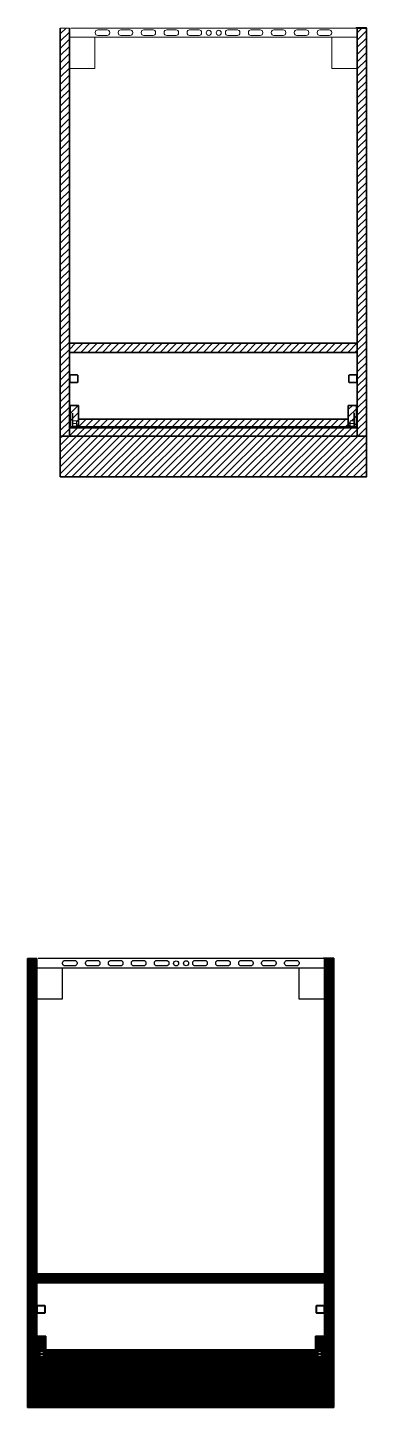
# Model space of a CAD drawing. Header units: inches. Extents: x -604 to 886, y -153 to 560.
# Drawn here: x 539.2 to 605.6, y -149.4 to 121.2 of the extents above; entities that cross this region are included whole.
import ezdxf

# ---------------------------------------------------------------- set-up
doc = ezdxf.new("R2010")
doc.units = ezdxf.units.IN
doc.header["$MEASUREMENT"] = 0
for name, color, linetype, lineweight in [('A-ELEV-MBE', 7, 'Continuous', 18), ('A-SECT-MCUT', 255, 'Continuous', 35), ('A-SECT-MCUT1', 7, 'Continuous', 35)]:
    doc.layers.add(name, color=color, linetype=linetype, lineweight=lineweight)
doc.layers.add('SEZIONE', color=252, linetype='Continuous')
pattern_1 = [(45, (14.46855, 0), (-0.5303301, 0.5303301), [])]
pattern_2 = [(45, (-146.26112, -3.2185), (-0.176776695, 0.176776695), [])]

msp = doc.modelspace()

# ---------------------------------------------------------------- hatches: boundary and pattern name
at = {"layer": 'SEZIONE'}
h = msp.add_hatch(dxfattribs=at)
h.set_pattern_fill('ANSI31', color=256, scale=8)
h.paths.add_polyline_path([(547.39, 121.06), (545.59, 121.06), (545.59, 41.06), (547.39, 41.06)])
h = msp.add_hatch(dxfattribs=at)
h.set_pattern_fill('ANSI31', color=256, scale=8)
h.paths.add_polyline_path([(605.59, 121.06), (603.79, 121.06), (603.79, 41.06), (605.59, 41.06)])
h = msp.add_hatch(dxfattribs=at)
h.set_pattern_fill('ANSI31', color=256, scale=8)
h.paths.add_polyline_path([(603.79, 59.26), (547.39, 59.26), (547.39, 57.46), (603.79, 57.46)])
at = {"layer": 'SEZIONE', "linetype": 'Continuous'}
h = msp.add_hatch(dxfattribs=at)
h.set_pattern_fill('ANSI31', color=256, scale=2)
h.set_pattern_definition(pattern_2)
h.paths.add_polyline_path([(547.44, 52.69), (547.39, 52.69), (547.39, 51.9), (547.44, 51.9)])
h = msp.add_hatch(dxfattribs=at)
h.set_pattern_fill('ANSI31', color=256, scale=6)
h.set_pattern_definition(pattern_1)
h.paths.add_polyline_path([(549.02, 52.95, 0.414214), (548.92, 53.05), (547.54, 53.05, 0.414214), (547.44, 52.95), (547.44, 51.65, 0.414214), (547.54, 51.55), (548.92, 51.55, 0.414214), (549.02, 51.65)])
h.paths.add_polyline_path([(547.49, 52.95, -0.414214), (547.54, 53), (548.92, 53, -0.414214), (548.97, 52.95), (548.97, 51.65, -0.414214), (548.92, 51.6), (547.54, 51.6, -0.414214), (547.49, 51.65)], flags=16)
h = msp.add_hatch(dxfattribs=at)
h.set_pattern_fill('ANSI31', color=256, scale=6)
h.set_pattern_definition(pattern_1)
h.paths.add_polyline_path([(603.75, 52.95, 0.414214), (603.65, 53.05), (602.26, 53.05, 0.414214), (602.16, 52.95), (602.16, 51.65, 0.414214), (602.26, 51.55), (603.65, 51.55, 0.414214), (603.75, 51.65)])
h.paths.add_polyline_path([(602.21, 52.95, -0.414214), (602.26, 53), (603.65, 53, -0.414214), (603.7, 52.95), (603.7, 51.65, -0.414214), (603.65, 51.6), (602.26, 51.6, -0.414214), (602.21, 51.65)], flags=16)
h = msp.add_hatch(dxfattribs=at)
h.set_pattern_fill('ANSI31', color=256, scale=2)
h.set_pattern_definition(pattern_2)
h.paths.add_polyline_path([(603.79, 52.69), (603.75, 52.69), (603.75, 51.9), (603.79, 51.9)])
at = {"layer": 'SEZIONE'}
h = msp.add_hatch(dxfattribs=at)
h.set_pattern_fill('ANSI31', color=256, scale=8)
h.paths.add_polyline_path([(549.15, 47.06), (547.55, 47.06), (547.55, 42.86), (547.96, 42.86), (547.97, 43.96, -0.414214), (548.07, 44.06), (548.67, 44.06, -0.414214), (548.77, 43.96), (548.77, 43.62, -0.414214), (548.67, 43.52, -0.414214), (548.77, 43.42), (549.15, 43.42), (549.15, 44.36)])
h = msp.add_hatch(dxfattribs=at)
h.set_pattern_fill('ANSI31', color=256, scale=8)
h.paths.add_polyline_path([(603.64, 47.06), (602.04, 47.06), (602.04, 42.86), (602.08, 42.86), (602.08, 43.08), (602.14, 43.08), (602.14, 43.23), (602.09, 43.23), (602.09, 43.42), (602.42, 43.42, -0.414214), (602.52, 43.52, -0.414214), (602.42, 43.62), (602.42, 43.96, -0.414214), (602.52, 44.06), (603.12, 44.06, -0.414214), (603.22, 43.96), (603.22, 42.86), (603.32, 42.86), (603.64, 42.86)])
h = msp.add_hatch(dxfattribs=at)
h.set_pattern_fill('ANSI31', color=256, scale=8)
h.paths.add_polyline_path([(602.04, 44.36), (549.15, 44.36), (549.15, 42.86), (602.04, 42.86)])
h = msp.add_hatch(dxfattribs=at)
h.set_pattern_fill('ANSI31', color=256, scale=8)
h.paths.add_polyline_path([(605.59, 41.06), (545.59, 41.06), (545.59, 33.06), (605.59, 33.06)])
h = msp.add_hatch(dxfattribs=at)
h.set_pattern_fill('ANSI31', color=256, scale=8)
h.paths.add_polyline_path([(603.79, 42.71), (547.39, 42.71), (547.39, 41.06), (603.79, 41.06)])
h = msp.add_hatch(dxfattribs=at)
h.set_pattern_fill('ANSI31', color=256)
h.paths.add_polyline_path([(540.99, -61.39), (539.19, -61.39), (539.19, -141.39), (540.99, -141.39)])
h = msp.add_hatch(dxfattribs=at)
h.set_pattern_fill('ANSI31', color=256)
h.paths.add_polyline_path([(599.19, -61.39), (597.39, -61.39), (597.39, -141.39), (599.19, -141.39)])
h = msp.add_hatch(dxfattribs=at)
h.set_pattern_fill('ANSI31', color=256)
h.paths.add_polyline_path([(597.39, -123.19), (540.99, -123.19), (540.99, -124.99), (597.39, -124.99)])
h = msp.add_hatch(dxfattribs=at)
h.set_pattern_fill('ANSI31', color=256)
h.paths.add_polyline_path([(542.75, -135.39), (541.15, -135.39), (541.15, -139.59), (541.46, -139.59, -0.414214), (541.36, -139.49), (541.36, -136.93, -0.414214), (541.46, -136.83, -0.414214), (541.56, -136.93), (541.56, -138.49, -0.414214), (541.66, -138.39), (542.26, -138.39, -0.414214), (542.36, -138.49), (542.36, -138.83, -0.414214), (542.26, -138.93, -0.414214), (542.36, -139.03), (542.7, -139.03), (542.7, -139.22), (542.65, -139.22), (542.65, -139.37), (542.7, -139.37), (542.7, -139.59), (542.75, -139.59), (542.75, -138.09)])
h = msp.add_hatch(dxfattribs=at)
h.set_pattern_fill('ANSI31', color=256)
h.paths.add_polyline_path([(597.24, -135.39), (595.64, -135.39), (595.64, -139.59), (595.68, -139.59), (595.68, -139.37), (595.74, -139.37), (595.74, -139.22), (595.69, -139.22), (595.69, -139.03), (596.02, -139.03, -0.414214), (596.12, -138.93, -0.414214), (596.02, -138.83), (596.02, -138.49, -0.414214), (596.12, -138.39), (596.72, -138.39, -0.414214), (596.82, -138.49), (596.82, -136.93, -0.414214), (596.92, -136.83, -0.414214), (597.02, -136.93), (597.02, -139.49, -0.414214), (596.92, -139.59), (597.24, -139.59)])
h = msp.add_hatch(dxfattribs=at)
h.set_pattern_fill('ANSI31', color=256)
h.paths.add_polyline_path([(597.39, -139.74), (540.99, -139.74), (540.99, -141.39), (597.39, -141.39)])
h = msp.add_hatch(dxfattribs=at)
h.set_pattern_fill('ANSI31', color=256)
h.paths.add_polyline_path([(595.64, -138.09), (542.75, -138.09), (542.75, -139.59), (595.64, -139.59)])
h = msp.add_hatch(dxfattribs=at)
h.set_pattern_fill('ANSI31', color=256)
h.paths.add_polyline_path([(599.19, -141.39), (539.19, -141.39), (539.19, -149.39), (599.19, -149.39)])

# ---------------------------------------------------------------- linework, layer by layer
at = {"color": 252}
msp.add_line((541.05, -63.19), (597.39, -63.19), dxfattribs=at)
msp.add_lwpolyline([(597.19, -61.39), (541.25, -61.39)], dxfattribs=at)
for points in [[(546.54, -61.73), (548.38, -61.73, -0.414214), (548.88, -62.23), (548.88, -62.33, -0.414214), (548.38, -62.83), (546.54, -62.83, -0.414214), (546.04, -62.33), (546.04, -62.23, -0.414214)], [(551.04, -61.73), (552.88, -61.73, -0.414214), (553.38, -62.23), (553.38, -62.33, -0.414214), (552.88, -62.83), (551.04, -62.83, -0.414214), (550.54, -62.33), (550.54, -62.23, -0.414214)], [(555.54, -61.73), (557.38, -61.73, -0.414214), (557.88, -62.23), (557.88, -62.33, -0.414214), (557.38, -62.83), (555.54, -62.83, -0.414214), (555.04, -62.33), (555.04, -62.23, -0.414214)], [(560.04, -61.73), (561.88, -61.73, -0.414214), (562.38, -62.23), (562.38, -62.33, -0.414214), (561.88, -62.83), (560.04, -62.83, -0.414214), (559.54, -62.33), (559.54, -62.23, -0.414214)], [(564.54, -61.73), (566.38, -61.73, -0.414214), (566.88, -62.23), (566.88, -62.33, -0.414214), (566.38, -62.83), (564.54, -62.83, -0.414214), (564.04, -62.33), (564.04, -62.23, -0.414214)], [(572.06, -61.73), (573.9, -61.73, -0.414214), (574.4, -62.23), (574.4, -62.33, -0.414214), (573.9, -62.83), (572.06, -62.83, -0.414214), (571.56, -62.33), (571.56, -62.23, -0.414214)], [(576.56, -61.73), (578.4, -61.73, -0.414214), (578.9, -62.23), (578.9, -62.33, -0.414214), (578.4, -62.83), (576.56, -62.83, -0.414214), (576.06, -62.33), (576.06, -62.23, -0.414214)], [(581.06, -61.73), (582.9, -61.73, -0.414214), (583.4, -62.23), (583.4, -62.33, -0.414214), (582.9, -62.83), (581.06, -62.83, -0.414214), (580.56, -62.33), (580.56, -62.23, -0.414214)], [(585.56, -61.73), (587.4, -61.73, -0.414214), (587.9, -62.23), (587.9, -62.33, -0.414214), (587.4, -62.83), (585.56, -62.83, -0.414214), (585.06, -62.33), (585.06, -62.23, -0.414214)], [(590.06, -61.73), (591.9, -61.73, -0.414214), (592.4, -62.23), (592.4, -62.33, -0.414214), (591.9, -62.83), (590.06, -62.83, -0.414214), (589.56, -62.33), (589.56, -62.23, -0.414214)]]:
    msp.add_lwpolyline(points, format="xyb", close=True, dxfattribs=at)
for points in [[(540.99, -63.19), (545.99, -63.19), (545.99, -69.31), (540.99, -69.31)], [(592.39, -63.19), (597.39, -63.19), (597.39, -69.31), (592.39, -69.31)]]:
    msp.add_lwpolyline(points, close=True, dxfattribs=at)
for centre in [(568.29, -62.32), (570.25, -62.31)]:
    msp.add_circle(centre, 0.5, dxfattribs=at)
at = {"layer": 'A-ELEV-MBE', "color": 252}
for p, q in [((545.59, 121.06), (547.39, 121.06)), ((547.45, 119.26), (603.79, 119.26)), ((603.59, 121.06), (603.59, 121.16)), ((603.59, 121.16), (605.59, 121.16)), ((605.59, 121.16), (605.59, 121.06))]:
    msp.add_line(p, q, dxfattribs=at)
at = {"layer": 'A-ELEV-MBE'}
for p, q in [((547.97, 45.52), (547.97, 43.96)), ((548.07, 43.52), (548.17, 43.55)), ((548.17, 43.55), (548.17, 43.52)), ((548.17, 43.52), (548.47, 43.52)), ((603.01, 43.52), (602.71, 43.52)), ((603.02, 43.55), (603.01, 43.52)), ((603.12, 43.52), (603.02, 43.55)), ((602.42, 42.88), (602.42, 42.86))]:
    msp.add_line(p, q, dxfattribs=at)
at = {"layer": 'A-ELEV-MBE', "color": 252}
for points in [[(547.39, 119.26), (552.39, 119.26), (552.39, 113.14), (547.39, 113.14)], [(598.79, 119.26), (603.79, 119.26), (603.79, 113.14), (598.79, 113.14)]]:
    msp.add_lwpolyline(points, close=True, dxfattribs=at)
msp.add_lwpolyline([(603.59, 121.06), (547.65, 121.06)], dxfattribs=at)
for points in [[(552.95, 120.72), (554.79, 120.72, -0.414214), (555.29, 120.22), (555.29, 120.12, -0.414214), (554.79, 119.62), (552.95, 119.62, -0.414214), (552.45, 120.12), (552.45, 120.22, -0.414214)], [(557.45, 120.72), (559.29, 120.72, -0.414214), (559.79, 120.22), (559.79, 120.12, -0.414214), (559.29, 119.62), (557.45, 119.62, -0.414214), (556.95, 120.12), (556.95, 120.22, -0.414214)], [(561.95, 120.72), (563.79, 120.72, -0.414214), (564.29, 120.22), (564.29, 120.12, -0.414214), (563.79, 119.62), (561.95, 119.62, -0.414214), (561.45, 120.12), (561.45, 120.22, -0.414214)], [(566.45, 120.72), (568.29, 120.72, -0.414214), (568.79, 120.22), (568.79, 120.12, -0.414214), (568.29, 119.62), (566.45, 119.62, -0.414214), (565.95, 120.12), (565.95, 120.22, -0.414214)], [(570.95, 120.72), (572.79, 120.72, -0.414214), (573.29, 120.22), (573.29, 120.12, -0.414214), (572.79, 119.62), (570.95, 119.62, -0.414214), (570.45, 120.12), (570.45, 120.22, -0.414214)], [(578.46, 120.72), (580.3, 120.72, -0.414214), (580.8, 120.22), (580.8, 120.12, -0.414214), (580.3, 119.62), (578.46, 119.62, -0.414214), (577.96, 120.12), (577.96, 120.22, -0.414214)], [(582.96, 120.72), (584.8, 120.72, -0.414214), (585.3, 120.22), (585.3, 120.12, -0.414214), (584.8, 119.62), (582.96, 119.62, -0.414214), (582.46, 120.12), (582.46, 120.22, -0.414214)], [(587.46, 120.72), (589.3, 120.72, -0.414214), (589.8, 120.22), (589.8, 120.12, -0.414214), (589.3, 119.62), (587.46, 119.62, -0.414214), (586.96, 120.12), (586.96, 120.22, -0.414214)], [(591.96, 120.72), (593.8, 120.72, -0.414214), (594.3, 120.22), (594.3, 120.12, -0.414214), (593.8, 119.62), (591.96, 119.62, -0.414214), (591.46, 120.12), (591.46, 120.22, -0.414214)], [(596.46, 120.72), (598.3, 120.72, -0.414214), (598.8, 120.22), (598.8, 120.12, -0.414214), (598.3, 119.62), (596.46, 119.62, -0.414214), (595.96, 120.12), (595.96, 120.22, -0.414214)]]:
    msp.add_lwpolyline(points, format="xyb", close=True, dxfattribs=at)
at = {"layer": 'A-ELEV-MBE'}
for points in [[(548.07, 43.52), (548.07, 43.52, -0.414214), (547.97, 43.62), (547.97, 43.96, -0.414214), (548.07, 44.06), (548.67, 44.06, -0.414214), (548.77, 43.96), (548.77, 43.62, -0.414214), (548.67, 43.52), (548.47, 43.52)], [(548.47, 43.52), (548.67, 43.52, -0.414214), (548.77, 43.42), (548.77, 43.08, -0.414214), (548.67, 42.98), (548.07, 42.98, -0.414214), (547.97, 43.08), (547.97, 43.42, -0.414214), (548.07, 43.52)], [(603.12, 43.52), (603.12, 43.52, 0.414214), (603.22, 43.62), (603.22, 43.96, 0.414214), (603.12, 44.06), (602.52, 44.06, 0.414214), (602.42, 43.96), (602.42, 43.62, 0.414214), (602.52, 43.52), (602.71, 43.52)], [(602.71, 43.52), (602.52, 43.52, 0.414214), (602.42, 43.42), (602.42, 43.08, 0.414214), (602.52, 42.98), (603.12, 42.98, 0.414214), (603.22, 43.08), (603.22, 43.42, 0.414214), (603.12, 43.52)]]:
    msp.add_lwpolyline(points, format="xyb", dxfattribs=at)
for points in [[(548.82, 43.23), (548.77, 43.23), (548.77, 43.42), (549.1, 43.42), (549.1, 43.23), (549.05, 43.23)], [(602.36, 43.23), (602.42, 43.23), (602.42, 43.42), (602.09, 43.42), (602.09, 43.23), (602.14, 43.23)], [(549.05, 43.08), (549.1, 43.08), (549.1, 42.86), (548.77, 42.86), (548.77, 43.08), (548.82, 43.08)], [(548.82, 43.08), (548.82, 43.23)], [(549.05, 43.23), (549.05, 43.08)], [(602.14, 43.08), (602.08, 43.08), (602.08, 42.86), (602.42, 42.86), (602.42, 43.08), (602.36, 43.08)], [(602.14, 43.23), (602.14, 43.08)], [(602.36, 43.08), (602.36, 43.23)]]:
    msp.add_lwpolyline(points, dxfattribs=at)
at = {"layer": 'A-ELEV-MBE', "color": 252}
for centre in [(574.69, 120.13), (576.65, 120.14)]:
    msp.add_circle(centre, 0.5, dxfattribs=at)
at = {"layer": 'A-SECT-MCUT'}
for p, q in [((545.59, 121.06), (545.59, 41.06)), ((547.39, 41.06), (547.39, 121.06)), ((603.79, 121.06), (603.79, 41.06)), ((603.79, 59.26), (547.39, 59.26)), ((547.45, 57.46), (603.79, 57.46)), ((547.55, 47.06), (549.15, 47.06)), ((549.15, 47.06), (549.15, 42.86)), ((603.64, 47.06), (602.04, 47.06)), ((602.04, 47.06), (602.04, 42.86)), ((549.15, 42.86), (549.15, 44.36)), ((549.15, 44.36), (602.04, 44.36)), ((545.59, 41.06), (605.59, 41.06)), ((545.59, 41.06), (545.59, 33.06)), ((547.39, 42.86), (603.79, 42.86)), ((547.39, 42.71), (603.79, 42.71)), ((547.87, 42.86), (548.77, 42.86)), ((548.77, 42.88), (548.77, 42.86)), ((603.32, 42.86), (602.42, 42.86)), ((539.19, -61.39), (539.19, -141.39)), ((540.99, -141.39), (540.99, -61.39)), ((597.39, -61.39), (597.39, -141.39)), ((597.39, -123.19), (540.99, -123.19)), ((541.05, -124.99), (597.39, -124.99)), ((541.15, -135.39), (542.75, -135.39)), ((541.36, -136.93), (541.36, -139.49)), ((541.46, -136.83), (541.46, -136.83)), ((541.46, -136.83), (541.46, -139.59)), ((541.56, -136.93), (541.56, -139.47)), ((542.75, -135.39), (542.75, -139.59)), ((597.24, -135.39), (595.64, -135.39)), ((595.64, -135.39), (595.64, -139.59)), ((596.82, -136.93), (596.82, -139.47)), ((596.92, -136.83), (596.92, -136.83)), ((596.92, -136.83), (596.92, -139.59)), ((597.02, -136.93), (597.02, -139.49)), ((540.99, -139.59), (597.39, -139.59)), ((540.99, -139.74), (597.39, -139.74)), ((541.46, -139.59), (542.36, -139.59)), ((541.56, -139.47), (542.26, -139.47)), ((541.77, -138.93), (541.65, -138.98)), ((541.66, -138.93), (541.77, -138.9)), ((541.77, -138.9), (541.77, -138.93)), ((541.77, -138.93), (541.77, -138.98)), ((541.77, -138.93), (542.07, -138.93)), ((542.07, -138.93), (542.07, -138.98)), ((542.36, -139.57), (542.36, -139.59)), ((542.75, -139.59), (542.75, -138.09)), ((542.75, -138.09), (595.64, -138.09)), ((596.02, -139.57), (596.02, -139.59)), ((596.92, -139.59), (596.02, -139.59)), ((596.82, -139.47), (596.12, -139.47)), ((596.31, -138.93), (596.31, -138.98)), ((596.61, -138.93), (596.31, -138.93)), ((596.62, -138.9), (596.61, -138.93)), ((596.61, -138.93), (596.74, -138.98)), ((596.61, -138.93), (596.61, -138.98)), ((596.72, -138.93), (596.62, -138.9)), ((539.19, -141.39), (599.19, -141.39)), ((539.19, -141.39), (539.19, -149.39))]:
    msp.add_line(p, q, dxfattribs=at)
at = {"layer": 'A-SECT-MCUT', "linetype": 'Continuous'}
for p, q in [((547.55, 47.06), (547.55, 42.86)), ((603.64, 47.06), (603.64, 42.86)), ((541.15, -135.39), (541.15, -139.59)), ((597.24, -135.39), (597.24, -139.59))]:
    msp.add_line(p, q, dxfattribs=at)
at = {"layer": 'A-SECT-MCUT', "color": 252}
for p, q in [((539.19, -61.39), (540.99, -61.39)), ((597.19, -61.39), (597.19, -61.29)), ((597.19, -61.29), (599.19, -61.29)), ((599.19, -61.29), (599.19, -61.39))]:
    msp.add_line(p, q, dxfattribs=at)
at = {"layer": 'A-SECT-MCUT'}
for points in [[(545.59, 33.06), (605.59, 33.06), (605.59, 121.06), (603.79, 121.06)], [(539.19, -149.39), (599.19, -149.39), (599.19, -61.39), (597.39, -61.39)]]:
    msp.add_lwpolyline(points, dxfattribs=at)
at = {"layer": 'A-SECT-MCUT', "linetype": 'Continuous'}
for points in [[(547.39, 52.69), (547.44, 52.69), (547.44, 51.9), (547.39, 51.9)], [(603.75, 52.69), (603.79, 52.69), (603.79, 51.9), (603.75, 51.9)], [(540.99, -129.76), (541.03, -129.76), (541.03, -130.55), (540.99, -130.55)], [(597.35, -129.76), (597.39, -129.76), (597.39, -130.55), (597.35, -130.55)]]:
    msp.add_lwpolyline(points, close=True, dxfattribs=at)
at = {"layer": 'A-SECT-MCUT'}
for points in [[(547.54, 53.05), (548.92, 53.05, -0.414214), (549.02, 52.95), (549.02, 51.65, -0.414214), (548.92, 51.55), (547.54, 51.55, -0.414214), (547.44, 51.65), (547.44, 52.95, -0.414214)], [(603.65, 53.05), (602.26, 53.05, 0.414214), (602.16, 52.95), (602.16, 51.65, 0.414214), (602.26, 51.55), (603.65, 51.55, 0.414214), (603.75, 51.65), (603.75, 52.95, 0.414214)], [(541.13, -129.4), (542.52, -129.4, -0.414214), (542.62, -129.5), (542.62, -130.8, -0.414214), (542.52, -130.9), (541.13, -130.9, -0.414214), (541.03, -130.8), (541.03, -129.5, -0.414214)], [(541.13, -129.45), (542.52, -129.45, -0.414214), (542.57, -129.5), (542.57, -130.8, -0.414214), (542.52, -130.85), (541.13, -130.85, -0.414214), (541.08, -130.8), (541.08, -129.5, -0.414214)], [(597.25, -129.4), (595.86, -129.4, 0.414214), (595.76, -129.5), (595.76, -130.8, 0.414214), (595.86, -130.9), (597.25, -130.9, 0.414214), (597.35, -130.8), (597.35, -129.5, 0.414214)], [(597.25, -129.45), (595.86, -129.45, 0.414214), (595.81, -129.5), (595.81, -130.8, 0.414214), (595.86, -130.85), (597.25, -130.85, 0.414214), (597.3, -130.8), (597.3, -129.5, 0.414214)], [(541.66, -138.44), (542.26, -138.44, -0.414214), (542.31, -138.49), (542.31, -138.83, -0.414214), (542.26, -138.88), (541.66, -138.88, -0.414214), (541.61, -138.83), (541.61, -138.49, -0.414214)], [(596.72, -138.44), (596.12, -138.44, 0.414214), (596.07, -138.49), (596.07, -138.83, 0.414214), (596.12, -138.88), (596.72, -138.88, 0.414214), (596.77, -138.83), (596.77, -138.49, 0.414214)]]:
    msp.add_lwpolyline(points, format="xyb", close=True, dxfattribs=at)
for points in [[(541.66, -138.93), (541.66, -138.93, -0.414214), (541.56, -138.83), (541.56, -138.49, -0.414214), (541.66, -138.39), (542.26, -138.39, -0.414214), (542.36, -138.49), (542.36, -138.83, -0.414214), (542.26, -138.93), (542.07, -138.93)], [(542.07, -138.93), (542.26, -138.93, -0.414214), (542.36, -139.03), (542.36, -139.37, -0.414214), (542.26, -139.47), (541.66, -139.47, -0.414214), (541.56, -139.37), (541.56, -139.03, -0.414214), (541.66, -138.93)], [(542.07, -138.98), (542.26, -138.98, -0.414214), (542.31, -139.03), (542.31, -139.37, -0.414214), (542.26, -139.42), (541.66, -139.42, -0.414214), (541.61, -139.37), (541.61, -139.03, -0.414214), (541.66, -138.98), (541.77, -138.98)], [(596.72, -138.93), (596.72, -138.93, 0.414214), (596.82, -138.83), (596.82, -138.49, 0.414214), (596.72, -138.39), (596.12, -138.39, 0.414214), (596.02, -138.49), (596.02, -138.83, 0.414214), (596.12, -138.93), (596.31, -138.93)], [(596.31, -138.93), (596.12, -138.93, 0.414214), (596.02, -139.03), (596.02, -139.37, 0.414214), (596.12, -139.47), (596.72, -139.47, 0.414214), (596.82, -139.37), (596.82, -139.03, 0.414214), (596.72, -138.93)], [(596.31, -138.98), (596.12, -138.98, 0.414214), (596.07, -139.03), (596.07, -139.37, 0.414214), (596.12, -139.42), (596.72, -139.42, 0.414214), (596.77, -139.37), (596.77, -139.03, 0.414214), (596.72, -138.98), (596.61, -138.98)]]:
    msp.add_lwpolyline(points, format="xyb", dxfattribs=at)
for points in [[(542.36, -139.03), (542.7, -139.03), (542.7, -139.22), (542.36, -139.22)], [(542.36, -139.37), (542.7, -139.37), (542.7, -139.59), (542.36, -139.59)], [(542.42, -139.22), (542.65, -139.22), (542.65, -139.37), (542.42, -139.37)], [(596.02, -139.37), (595.68, -139.37), (595.68, -139.59), (596.02, -139.59)], [(596.02, -139.03), (595.69, -139.03), (595.69, -139.22), (596.02, -139.22)], [(595.96, -139.22), (595.74, -139.22), (595.74, -139.37), (595.96, -139.37)]]:
    msp.add_lwpolyline(points, close=True, dxfattribs=at)
for centre, start, end in [((541.46, -136.93), 90, 180), ((541.46, -136.93), 0, 90), ((596.92, -136.93), 90, 180), ((596.92, -136.93), 0, 90), ((541.46, -139.49), 180, 270), ((542.26, -139.57), 0, 90), ((596.12, -139.57), 90, 180), ((596.92, -139.49), 270, 0)]:
    msp.add_arc(centre, 0.1, start, end, dxfattribs=at)
at = {"layer": 'A-SECT-MCUT1'}
for p, q in [((547.96, 42.86), (547.96, 45.59)), ((603.22, 42.86), (603.22, 45.62))]:
    msp.add_line(p, q, dxfattribs=at)
at = {"layer": 'Defpoints'}
msp.add_lwpolyline([(540.99, -123.19), (597.39, -123.19), (597.39, -124.99), (540.99, -124.99)], close=True, dxfattribs=at)

doc.saveas('drawing.dxf')
